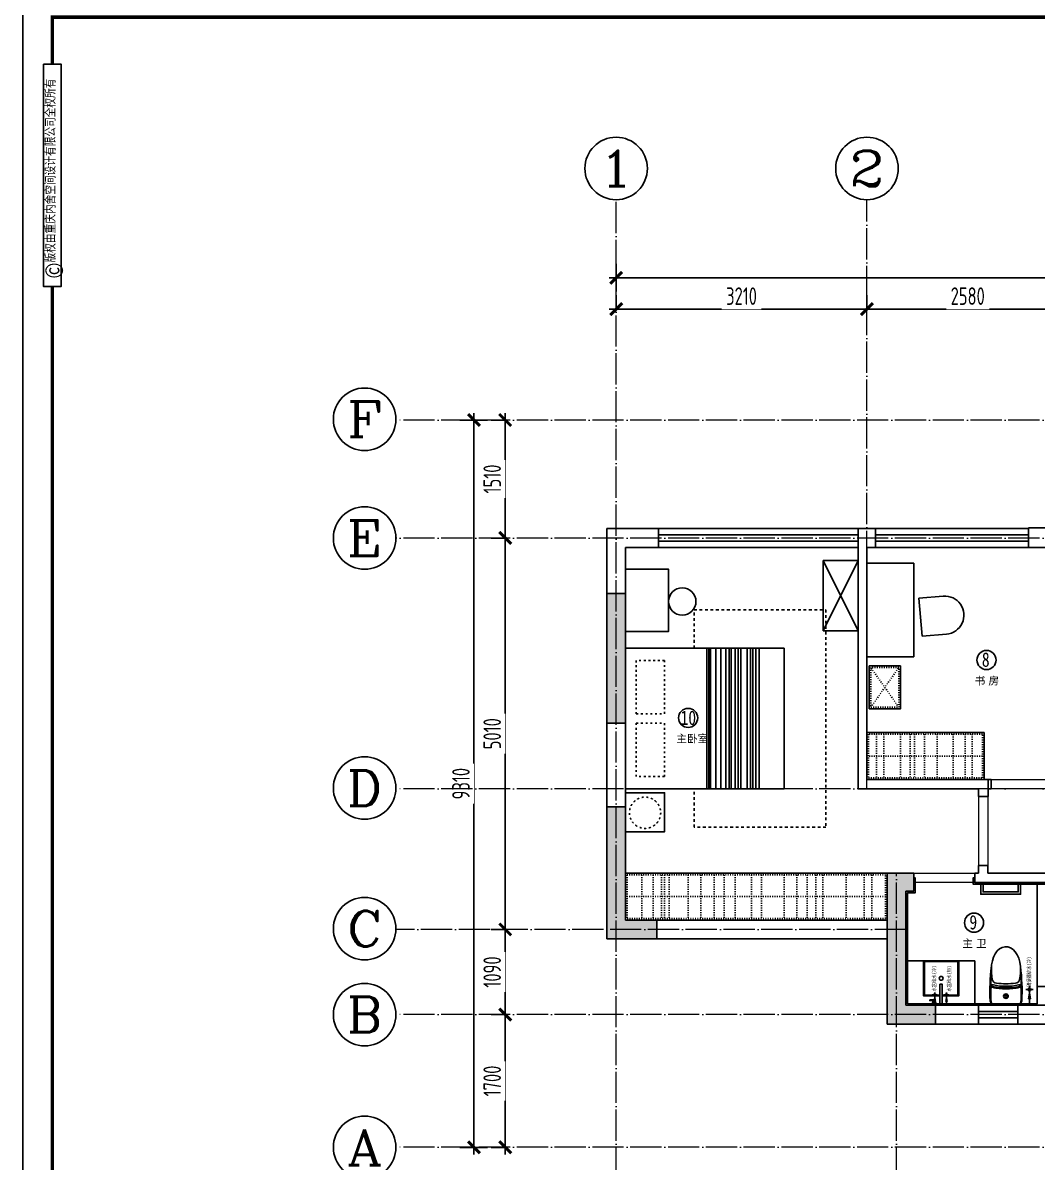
# Model space of a CAD drawing. Header units: inches. Extents: x -50945 to 250244, y -404780 to 18493.
# Drawn here: x 91323 to 104309, y -329909 to -315326 of the extents above; entities that cross this region are included whole.
import ezdxf
from ezdxf.enums import TextEntityAlignment as Align

# ---------------------------------------------------------------- set-up
doc = ezdxf.new("R2010")
doc.units = ezdxf.units.IN
doc.header["$MEASUREMENT"] = 0
for name, pattern in [('ACAD_ISO03W100', [30, 12, -18]), ('DOTE', [2.42, 2, -0.2, 0.02, -0.2]), ('iGo户型优化10', [30, 12, -18]), ('iGo户型优化15', [2, 1, -1]), ('iGo户型优化31', [0.35, 0.25, -0.1])]:
    doc.linetypes.add(name, pattern=pattern)
for name, color, linetype in [('15开关布置图-YJ', 2, 'Continuous'), ('AXIS', 1, 'Continuous'), ('AXIS_TEXT', 7, 'Continuous'), ('A例图索引', 7, 'Continuous'), ('A图框', 7, 'Continuous'), ('D-ARCHI', 250, 'Continuous'), ('EVH 立面填充', 8, 'Continuous'), ('IBS-003-建筑窗框', 3, 'Continuous'), ('IBS-182-原建筑非承重墙', 150, 'Continuous'), ('IBS-200-原建筑承重墙柱', 200, 'Continuous'), ('IBS-63-原建筑窗', 63, 'Continuous'), ('IDS-030-造型完成面(看线)', 30, 'Continuous'), ('IDS-040-固定高家具', 40, 'Continuous'), ('IFF-31-卫浴洁具', 31, 'Continuous'), ('IFF-51-活动家具', 51, 'Continuous'), ('iGo户型优化', 7, 'Continuous'), ('外标注', 50, 'Continuous'), ('房间编号', 50, 'Continuous')]:
    doc.layers.add(name, color=color, linetype=linetype)
doc.layers.add('门', color=65, linetype='Continuous', lineweight=13)
doc.styles.add('04.YBC-外标注3.0', font='', dxfattribs={"width": 0.8, "height": 3})
doc.styles.add('_TCH_AXIS', font='COMPLEX', dxfattribs={"bigfont": 'GBCBIG'})
doc.styles.add('ARI', font='', dxfattribs={"width": 0.8, "height": 200})
doc.styles.add('COMPLEX', font='COMPLEX')
doc.styles.add('HBA-DIMT', font='ARCHS.SHX', dxfattribs={"width": 0.8})
doc.styles.add('MtXpl_Arial_Unicode_', font='Arial Unicode.ttf')
doc.styles.add('宋体', font='', dxfattribs={"width": 0.8})
doc.styles.get('04.YBC-外标注3.0').set_extended_font_data('SimSun')
doc.styles.get('ARI').set_extended_font_data('SimSun')
doc.styles.get('宋体').set_extended_font_data('SimSun')
doc.dimstyles.new('HBA_40', dxfattribs={"dimscale": 50, "dimtxt": 2.5, "dimasz": 0.1, "dimexe": 2, "dimexo": 2.5, "dimgap": 0.6, "dimtad": 1, "dimdec": 0, "dimrnd": 5, "dimzin": 0, "dimtxsty": 'HBA-DIMT', "dimblk": 'HBA_DIMENSION_TICK', "dimblk1": 'HBA_DIMENSION_TICK', "dimblk2": 'HBA_DIMENSION_TICK', "dimcen": 0.125, "dimclrd": 44, "dimclre": 44, "dimclrt": 2, "dimadec": 0, "dimazin": 0, "dimtfac": 1, "dimtdec": 0, "dimtix": 1, "dimtmove": 1, "dimatfit": 3, "dimldrblk": 'HBA_Leader_Dot', "dimfxl": 0, "dimtvp": 1, "dimtfill": 1, "dimtolj": 1, "dimtzin": 0, "dimarcsym": 0})

# ---------------------------------------------------------------- blocks, each defined once
blk = doc.blocks.new('HBA_DIMENSION_TICK')
at = {"color": 0, "linetype": 'ByBlock'}
for p, q in [((-10, 0), (0, 0)), ((0, 0), (10, 0))]:
    blk.add_line(p, q, dxfattribs=at)
at = {"color": 50, "linetype": 'ByBlock'}
blk.add_solid([(-10, -7), (-7, -10), (7, 10), (10, 7)], dxfattribs=at)
blk = doc.blocks.new('*D804')
at = {"layer": 'Defpoints', "color": 0, "transparency": 16777216}
for p in [(102129, -318990), (98919, -319215), (102129, -319215)]:
    blk.add_point(p, dxfattribs=at)
at = {"layer": '外标注', "color": 44, "lineweight": -2, "transparency": 16777216}
for p, q in [((98919, -318990), (98919, -318810)), ((102129, -318990), (102129, -318810)), ((98928, -318990), (102120, -318990))]:
    blk.add_line(p, q, dxfattribs=at)
at = {"layer": '外标注', "color": 44, "lineweight": -2, "transparency": 16777216, "xscale": 9, "yscale": 9, "zscale": 9, "rotation": 180}
blk.add_blockref('HBA_DIMENSION_TICK', (98919, -318990), dxfattribs=at)
at = {"layer": '外标注', "color": 44, "lineweight": -2, "transparency": 16777216, "xscale": 9, "yscale": 9, "zscale": 9}
blk.add_blockref('HBA_DIMENSION_TICK', (102129, -318990), dxfattribs=at)
at = {"layer": '外标注', "color": 2, "transparency": 16777216, "insert": (100524, -318824), "char_height": 225, "attachment_point": 5, "style": 'HBA-DIMT', "bg_fill": 3, "box_fill_scale": 1.25, "bg_fill_color": 256, "bg_fill_true_color": 13158600, "bg_fill_transparency": 0}
blk.add_mtext('\\A1;3210', dxfattribs=at)
blk = doc.blocks.new('HBA_Leader_Dot')
at = {"color": 0, "linetype": 'ByBlock'}
blk.add_line((-5, 0), (-10, 0), dxfattribs=at)
at = {"color": 0, "linetype": 'ByBlock', "const_width": 5}
blk.add_lwpolyline([(-2.5, 0, 1), (2.5, 0, 1)], format="xyb", close=True, dxfattribs=at)
blk = doc.blocks.new('*D805')
at = {"layer": 'Defpoints', "color": 0, "transparency": 16777216}
for p in [(104709, -318990), (102129, -319215), (104709, -319215)]:
    blk.add_point(p, dxfattribs=at)
at = {"layer": '外标注', "color": 44, "lineweight": -2, "transparency": 16777216}
for p, q in [((102129, -318990), (102129, -318810)), ((104709, -318990), (104709, -318810)), ((102138, -318990), (104700, -318990))]:
    blk.add_line(p, q, dxfattribs=at)
at = {"layer": '外标注', "color": 44, "lineweight": -2, "transparency": 16777216, "xscale": 9, "yscale": 9, "zscale": 9, "rotation": 180}
blk.add_blockref('HBA_DIMENSION_TICK', (102129, -318990), dxfattribs=at)
at = {"layer": '外标注', "color": 44, "lineweight": -2, "transparency": 16777216, "xscale": 9, "yscale": 9, "zscale": 9}
blk.add_blockref('HBA_DIMENSION_TICK', (104709, -318990), dxfattribs=at)
at = {"layer": '外标注', "color": 2, "transparency": 16777216, "insert": (103419, -318824), "char_height": 225, "attachment_point": 5, "style": 'HBA-DIMT', "bg_fill": 3, "box_fill_scale": 1.25, "bg_fill_color": 256, "bg_fill_true_color": 13158600, "bg_fill_transparency": 0}
blk.add_mtext('\\A1;2580', dxfattribs=at)
blk = doc.blocks.new('*D808')
at = {"layer": 'Defpoints', "color": 0, "transparency": 16777216}
for p in [(113619, -318590), (98919, -318990), (113619, -318990)]:
    blk.add_point(p, dxfattribs=at)
at = {"layer": '外标注', "color": 44, "lineweight": -2, "transparency": 16777216}
for p, q in [((98919, -318765), (98919, -318410)), ((113619, -318765), (113619, -318410)), ((98928, -318590), (113610, -318590))]:
    blk.add_line(p, q, dxfattribs=at)
at = {"layer": '外标注', "color": 44, "lineweight": -2, "transparency": 16777216, "xscale": 9, "yscale": 9, "zscale": 9, "rotation": 180}
blk.add_blockref('HBA_DIMENSION_TICK', (98919, -318590), dxfattribs=at)
at = {"layer": '外标注', "color": 44, "lineweight": -2, "transparency": 16777216, "xscale": 9, "yscale": 9, "zscale": 9}
blk.add_blockref('HBA_DIMENSION_TICK', (113619, -318590), dxfattribs=at)
at = {"layer": '外标注', "color": 2, "transparency": 16777216, "insert": (106269, -318424), "char_height": 225, "attachment_point": 5, "style": 'HBA-DIMT', "bg_fill": 3, "box_fill_scale": 1.25, "bg_fill_color": 256, "bg_fill_true_color": 13158600, "bg_fill_transparency": 0}
blk.add_mtext('\\A1;14700', dxfattribs=at)
blk = doc.blocks.new('*D809')
at = {"layer": 'Defpoints', "color": 0, "transparency": 16777216}
for p in [(97499, -328020), (97700, -328020), (97700, -329719)]:
    blk.add_point(p, dxfattribs=at)
at = {"layer": '外标注', "color": 44, "lineweight": -2, "transparency": 16777216}
for p, q in [((97499, -328020), (97319, -328020)), ((97499, -329710), (97499, -328029)), ((97499, -329719), (97319, -329719))]:
    blk.add_line(p, q, dxfattribs=at)
at = {"layer": '外标注', "color": 44, "lineweight": -2, "transparency": 16777216, "xscale": 9, "yscale": 9, "zscale": 9}
for p, rotation in [((97499, -328020), 90), ((97499, -329719), 270)]:
    blk.add_blockref('HBA_DIMENSION_TICK', p, dxfattribs=dict(at, rotation=rotation))
at = {"layer": '外标注', "color": 2, "transparency": 16777216, "insert": (97332, -328870), "char_height": 225, "attachment_point": 5, "rotation": 90, "style": 'HBA-DIMT', "bg_fill": 3, "box_fill_scale": 1.25, "bg_fill_color": 256, "bg_fill_true_color": 13158600, "bg_fill_transparency": 0}
blk.add_mtext('\\A1;1700', dxfattribs=at)
blk = doc.blocks.new('*D810')
at = {"layer": 'Defpoints', "color": 0, "transparency": 16777216}
for p in [(97499, -326930), (97700, -326930), (97700, -328020)]:
    blk.add_point(p, dxfattribs=at)
at = {"layer": '外标注', "color": 44, "lineweight": -2, "transparency": 16777216}
for p, q in [((97499, -326930), (97319, -326930)), ((97499, -328011), (97499, -326939)), ((97499, -328020), (97319, -328020))]:
    blk.add_line(p, q, dxfattribs=at)
at = {"layer": '外标注', "color": 44, "lineweight": -2, "transparency": 16777216, "xscale": 9, "yscale": 9, "zscale": 9}
for p, rotation in [((97499, -326930), 90), ((97499, -328020), 270)]:
    blk.add_blockref('HBA_DIMENSION_TICK', p, dxfattribs=dict(at, rotation=rotation))
at = {"layer": '外标注', "color": 2, "transparency": 16777216, "insert": (97332, -327475), "char_height": 225, "attachment_point": 5, "rotation": 90, "style": 'HBA-DIMT', "bg_fill": 3, "box_fill_scale": 1.25, "bg_fill_color": 256, "bg_fill_true_color": 13158600, "bg_fill_transparency": 0}
blk.add_mtext('\\A1;1090', dxfattribs=at)
blk = doc.blocks.new('*D811')
at = {"layer": 'Defpoints', "color": 0, "transparency": 16777216}
for p in [(97499, -321920), (97700, -321920), (97700, -326930)]:
    blk.add_point(p, dxfattribs=at)
at = {"layer": '外标注', "color": 44, "lineweight": -2, "transparency": 16777216}
for p, q in [((97499, -321920), (97319, -321920)), ((97499, -326921), (97499, -321929)), ((97499, -326930), (97319, -326930))]:
    blk.add_line(p, q, dxfattribs=at)
at = {"layer": '外标注', "color": 44, "lineweight": -2, "transparency": 16777216, "xscale": 9, "yscale": 9, "zscale": 9}
for p, rotation in [((97499, -321920), 90), ((97499, -326930), 270)]:
    blk.add_blockref('HBA_DIMENSION_TICK', p, dxfattribs=dict(at, rotation=rotation))
at = {"layer": '外标注', "color": 2, "transparency": 16777216, "insert": (97332, -324425), "char_height": 225, "attachment_point": 5, "rotation": 90, "style": 'HBA-DIMT', "bg_fill": 3, "box_fill_scale": 1.25, "bg_fill_color": 256, "bg_fill_true_color": 13158600, "bg_fill_transparency": 0}
blk.add_mtext('\\A1;5010', dxfattribs=at)
blk = doc.blocks.new('*D812')
at = {"layer": 'Defpoints', "color": 0, "transparency": 16777216}
for p in [(97499, -320410), (97700, -320410), (97700, -321920)]:
    blk.add_point(p, dxfattribs=at)
at = {"layer": '外标注', "color": 44, "lineweight": -2, "transparency": 16777216}
for p, q in [((97499, -320410), (97319, -320410)), ((97499, -321911), (97499, -320419)), ((97499, -321920), (97319, -321920))]:
    blk.add_line(p, q, dxfattribs=at)
at = {"layer": '外标注', "color": 44, "lineweight": -2, "transparency": 16777216, "xscale": 9, "yscale": 9, "zscale": 9}
for p, rotation in [((97499, -320410), 90), ((97499, -321920), 270)]:
    blk.add_blockref('HBA_DIMENSION_TICK', p, dxfattribs=dict(at, rotation=rotation))
at = {"layer": '外标注', "color": 2, "transparency": 16777216, "insert": (97332, -321165), "char_height": 225, "attachment_point": 5, "rotation": 90, "style": 'HBA-DIMT', "bg_fill": 3, "box_fill_scale": 1.25, "bg_fill_color": 256, "bg_fill_true_color": 13158600, "bg_fill_transparency": 0}
blk.add_mtext('\\A1;1510', dxfattribs=at)
blk = doc.blocks.new('*D813')
at = {"layer": 'Defpoints', "color": 0, "transparency": 16777216}
for p in [(97099, -320410), (97499, -320410), (97499, -329719)]:
    blk.add_point(p, dxfattribs=at)
at = {"layer": '外标注', "color": 44, "lineweight": -2, "transparency": 16777216}
for p, q in [((97274, -320410), (96919, -320410)), ((97099, -329710), (97099, -320419)), ((97274, -329719), (96919, -329719))]:
    blk.add_line(p, q, dxfattribs=at)
at = {"layer": '外标注', "color": 44, "lineweight": -2, "transparency": 16777216, "xscale": 9, "yscale": 9, "zscale": 9}
for p, rotation in [((97099, -320410), 90), ((97099, -329719), 270)]:
    blk.add_blockref('HBA_DIMENSION_TICK', p, dxfattribs=dict(at, rotation=rotation))
at = {"layer": '外标注', "color": 2, "transparency": 16777216, "insert": (96932, -325064), "char_height": 225, "attachment_point": 5, "rotation": 90, "style": 'HBA-DIMT', "bg_fill": 3, "box_fill_scale": 1.25, "bg_fill_color": 256, "bg_fill_true_color": 13158600, "bg_fill_transparency": 0}
blk.add_mtext('\\A1;9310', dxfattribs=at)
blk = doc.blocks.new('_AXISO')
blk.add_circle((0, 0), 0.5)
at = {"layer": 'AXIS_TEXT', "style": 'COMPLEX', "width": 1.041667}
blk.add_attdef('A', text='', height=0.56, dxfattribs=at).set_placement((-0.25, -0.28), (0.25, -0.28), align=Align.FIT)
blk = doc.blocks.new('gegeg')
at = {"layer": 'A图框'}
for points in [[(162587, -39218), (162587, -60008), (133187, -60008), (133187, -39218)], [(133431, -40125), (133643, -40125), (133643, -42755), (133431, -42755)]]:
    blk.add_lwpolyline(points, close=True, dxfattribs=at)
at = {"layer": 'A图框', "const_width": 42}
for points in [[(133537, -40125), (133537, -39568), (162237, -39568), (162237, -57908)], [(133537, -57908), (133537, -42755)]]:
    blk.add_lwpolyline(points, dxfattribs=at)
at = {"layer": 'A图框', "rotation": 90, "style": '04.YBC-外标注3.0'}
for s, insert, char_height, width, attachment_point in [('版权由重庆内舍空间设计有限公司全权所有', (133460, -42471), 105, 2420.6, 1), ('©', (133559, -42567), 210, 191.34, 5)]:
    blk.add_mtext(s, dxfattribs=dict(at, insert=insert, char_height=char_height, width=width, attachment_point=attachment_point))
blk = doc.blocks.new('rtger')
at = {"layer": 'IFF-31-卫浴洁具', "ltscale": 0.02}
for p in [(64161, 9478), (64161, 9151)]:
    blk.add_line(p, (64161, 9315), dxfattribs=at)
for radius in [29.6, 16.1]:
    blk.add_circle((64065, 9315), radius, dxfattribs=at)
for centre, radius, start, end in [((64006, 6944), 2577, 87.4001, 97.1336), ((63964, 5198), 4312, 87.5288, 93.6994), ((63693, 8401), 1100, 81.703, 90.3481), ((63840, 9431), 60, 5.3921, 79.5299), ((63943, 9487), 24.1, 108.0596, 207.7967), ((63959, 9491), 18.8, 84.0685, 197.6407), ((63368, 9339), 592, 357.7467, 14.3815), ((63968, 9493), 18.2, 113.5276, 196.6187), ((63368, 9339), 602, 357.7467, 14.3815), ((64121, 9478), 40, 0, 87.4001), ((62528, 9307), 1378, 0.3409, 5.3921), ((63387, 9339), 552, 357.5425, 14.3815), ((63840, 9199), 60, 280.4701, 354.6079), ((62528, 9323), 1378, 354.6079, 359.6591), ((63387, 9291), 552, 345.6185, 2.4575), ((63368, 9291), 592, 345.6185, 2.2533), ((63368, 9291), 602, 345.6185, 2.2533), ((63693, 10228), 1100, 269.6519, 278.297), ((64006, 11686), 2577, 262.8664, 272.5999), ((63964, 13431), 4312, 266.3006, 272.4712), ((63943, 9143), 24.1, 152.2033, 251.9404), ((63959, 9138), 18.8, 162.3593, 275.9315), ((63968, 9136), 18.2, 163.3813, 246.4724), ((64121, 9151), 40, 272.5999, 0)]:
    blk.add_arc(centre, radius, start, end, dxfattribs=at)
blk.add_ellipse((63720, 9315), major_axis=(289, 0), ratio=0.648116, start_param=1.570796, end_param=4.592942, dxfattribs=at)
blk = doc.blocks.new('抖音iGo户型优化-0715')
at = {"layer": 'IFF-31-卫浴洁具'}
for points in [[(13559, -200880), (13529, -200880), (13529, -200630), (13559, -200630)], [(13659, -200640), (13609, -200640), (13609, -200630), (13659, -200630)], [(13649, -200640), (13619, -200640), (13619, -200670), (13649, -200670)], [(13689, -200681), (13619, -200681), (13619, -200671), (13689, -200671)]]:
    blk.add_lwpolyline(points, close=True, dxfattribs=at)
blk.add_lwpolyline([(13559, -200730), (13769, -200730), (13769, -201180), (13319, -201180), (13319, -200730), (13529, -200730)], dxfattribs=at)
at = {"layer": 'iGo户型优化', "color": 251, "ltscale": 333}
blk.add_lwpolyline([(13559, -200740), (13759, -200740), (13759, -201170), (13329, -201170), (13329, -200740), (13529, -200740)], dxfattribs=at)
at = {"layer": 'iGo户型优化', "color": 7}
blk.add_circle((13544, -200955), 25, dxfattribs=at)
blk = doc.blocks.new('抖音iGo户型优化-0379')
at = {"layer": 'IFF-51-活动家具', "ltscale": 100}
for p, q in [((61873, -161143), (61899, -161455)), ((61412, -161495), (61387, -161183)), ((61899, -161455), (61412, -161495))]:
    blk.add_line(p, q, dxfattribs=at)
blk.add_arc((61630, -161163), 244, 4.7217, 184.7217, dxfattribs=at)
blk = doc.blocks.new('fntjy')
at = {"layer": 'IFF-51-活动家具'}
for p, q in [((34752, -15106), (34752, -13306)), ((34794, -15106), (34794, -13306)), ((34830, -15106), (34830, -13306)), ((34860, -15106), (34860, -13306)), ((34902, -15106), (34902, -13306)), ((34985, -15106), (34985, -13306)), ((35021, -15106), (35021, -13306)), ((35057, -15106), (35057, -13306)), ((35110, -15106), (35110, -13306)), ((35134, -15106), (35134, -13306)), ((35176, -15106), (35176, -13306)), ((35241, -15106), (35241, -13306)), ((35307, -15106), (35307, -13306)), ((35373, -15106), (35373, -13306)), ((35396, -15106), (35396, -13306)), ((35420, -15106), (35420, -13306))]:
    blk.add_line(p, q, dxfattribs=at)
for points in [[(36461, -12756), (36461, -13256), (35961, -13256), (35961, -12756)], [(34431, -15106), (34431, -13306), (36461, -13306), (36461, -15106)]]:
    blk.add_lwpolyline(points, close=True, dxfattribs=at)
at = {"layer": 'iGo户型优化', "color": 251, "linetype": 'iGo户型优化15', "ltscale": 35}
blk.add_lwpolyline([(35583, -15106), (35583, -15598), (33895, -15598), (33895, -12814), (35583, -12814), (35583, -13306)], dxfattribs=at)
at = {"layer": 'iGo户型优化', "color": 251, "linetype": 'iGo户型优化10', "ltscale": 2}
for points in [[(36323, -13463), (36323, -14145), (35963, -14145), (35963, -13463)], [(36323, -14949), (36323, -14266), (35963, -14266), (35963, -14949)]]:
    blk.add_lwpolyline(points, close=True, dxfattribs=at)
blk.add_circle((36211, -13000), 200, dxfattribs=at)
blk = doc.blocks.new('mtss')
for p, q in [((77503, -33808), (77553, -33808)), ((77553, -33808), (77553, -33798)), ((77553, -33798), (77603, -33808)), ((77553, -33808), (77553, -33818)), ((77553, -33818), (77603, -33808))]:
    blk.add_line(p, q)
at = {"color": 250}
for p, q in [((77668, -33808), (77603, -33808)), ((77636, -33776), (77636, -33841))]:
    blk.add_line(p, q, dxfattribs=at)
blk.add_circle((77636, -33808), 12.5)
blk = doc.blocks.new('ss2')
h = blk.add_hatch(color=256)
h.dxf.hatch_style = 1
h.paths.add_polyline_path([(76754, -33295), (76704, -33285), (76704, -33295), (76704, -33305)])
for p, q in [((76654, -33295), (76704, -33295)), ((76704, -33295), (76704, -33285)), ((76704, -33285), (76754, -33295)), ((76704, -33295), (76704, -33305)), ((76704, -33305), (76754, -33295)), ((76654, -33445), (76704, -33445)), ((76704, -33445), (76704, -33435)), ((76704, -33435), (76754, -33445)), ((76704, -33445), (76704, -33455)), ((76704, -33455), (76754, -33445))]:
    blk.add_line(p, q)
at = {"color": 250}
for p, q in [((76819, -33295), (76754, -33295)), ((76787, -33263), (76787, -33328)), ((76819, -33445), (76754, -33445)), ((76787, -33413), (76787, -33478))]:
    blk.add_line(p, q, dxfattribs=at)
for centre in [(76787, -33295), (76787, -33445)]:
    blk.add_circle(centre, 12.5)

msp = doc.modelspace()

# ---------------------------------------------------------------- hatches: boundary and pattern name
at = {"layer": 'EVH 立面填充'}
h = msp.add_hatch(color=256, dxfattribs=at)
h.dxf.hatch_style = 1
h.paths.add_polyline_path([(98798.67, -324290.4), (99038.67, -324290.4), (99038.67, -322630.4), (98798.67, -322630.4)])
h = msp.add_hatch(color=256, dxfattribs=at)
h.dxf.hatch_style = 1
h.paths.add_polyline_path([(99038.67, -326810.4), (99038.67, -325360.4), (98798.67, -325360.4), (98798.67, -327050.4), (99438.67, -327050.4), (99438.67, -326810.4)])
h = msp.add_hatch(color=256, dxfattribs=at)
h.dxf.hatch_style = 1
h.paths.add_polyline_path([(102388.37, -328140.4), (103008.37, -328140.4), (103008.37, -327900.4), (102628.37, -327900.4), (102628.37, -326440.4), (102728.37, -326440.4), (102728.37, -326210.4), (102388.37, -326210.4)])

# ---------------------------------------------------------------- linework, layer by layer
at = {"layer": 'D-ARCHI', "color": 251, "linetype": 'DOTE', "lineweight": 5, "ltscale": 200}
msp.add_line((102508.37, -332538.73), (102508.37, -326210.4), dxfattribs=at)
at = {"layer": 'IBS-003-建筑窗框', "color": 251, "ltscale": 10}
for p, q in [((99458.67, -321799.4), (102018.67, -321799.4)), ((102238.67, -321800.4), (104198.67, -321800.4)), ((99458.67, -322040.4), (102018.67, -322040.4)), ((102238.67, -322040.4), (104198.67, -322040.4)), ((103558.37, -327900.4), (104058.37, -327900.4)), ((103558.37, -328140.4), (104058.37, -328140.4))]:
    msp.add_line(p, q, dxfattribs=at)
at = {"layer": 'IBS-182-原建筑非承重墙'}
for p, q in [((99458.67, -321799.4), (98798.67, -321799.4)), ((98798.67, -322630.4), (98798.67, -321800.4)), ((99458.67, -322040.4), (99458.67, -321799.4)), ((102018.67, -321799.4), (102238.67, -321799.4)), ((102018.67, -325130.4), (102018.67, -321800.4)), ((102238.67, -321799.4), (102238.67, -322040.4)), ((104198.67, -322040.4), (104198.67, -321790.4)), ((104198.67, -321790.4), (104608.67, -321790.4)), ((99038.67, -322630.4), (99038.67, -322040.4)), ((99038.67, -322040.4), (99458.67, -322040.4)), ((102128.67, -325010.4), (102128.67, -322040.4)), ((102128.67, -322040.4), (102238.67, -322040.4)), ((104608.67, -322040.4), (104198.67, -322040.4)), ((98798.67, -325360.4), (98798.67, -324290.4)), ((99038.67, -325360.4), (99038.67, -324290.4)), ((103678.67, -325010.4), (102128.67, -325010.4)), ((103678.67, -325230.4), (103678.67, -325010.4)), ((103558.67, -325130.4), (102018.67, -325130.4)), ((103558.67, -325230.4), (103558.67, -325130.4)), ((103678.67, -325230.4), (103558.67, -325230.4)), ((103558.37, -326210.4), (103508.37, -326210.4)), ((103508.37, -326210.4), (103508.37, -326330.4)), ((103678.37, -326110.4), (103558.37, -326110.4)), ((103558.37, -326110.4), (103558.37, -326210.4)), ((103678.37, -326210.4), (103678.37, -326110.4)), ((107328.37, -326210.4), (103678.37, -326210.4)), ((103508.37, -326330.4), (105208.37, -326330.4)), ((102388.37, -326810.4), (99438.67, -326810.4)), ((102388.37, -327050.4), (99438.67, -327050.4)), ((103008.37, -327900.4), (103558.37, -327900.4)), ((103558.37, -327900.4), (103558.37, -328140.4)), ((105438.37, -327900.4), (104058.37, -327900.4)), ((104058.37, -327900.4), (104058.37, -328140.4)), ((103558.37, -328140.4), (103008.37, -328140.4)), ((106518.37, -328140.4), (104058.37, -328140.4))]:
    msp.add_line(p, q, dxfattribs=at)
msp.add_lwpolyline([(103678.67, -325010.4), (103718.67, -325010.4), (103718.67, -325130.4), (103678.67, -325130.4)], close=True, dxfattribs=at)
at = {"layer": 'IBS-200-原建筑承重墙柱', "ltscale": 0.02}
for p, q in [((98798.67, -322630.4), (99038.67, -322630.4)), ((98798.67, -324290.4), (98798.67, -322630.4)), ((99038.67, -322630.4), (99038.67, -324290.4)), ((98798.67, -324290.4), (99038.67, -324290.4)), ((99038.67, -325360.4), (98798.67, -325360.4)), ((98798.67, -325360.4), (98798.67, -327050.4)), ((99038.67, -325360.4), (99038.67, -326810.4)), ((102728.37, -326210.4), (102388.37, -326210.4)), ((102388.37, -326210.4), (102388.37, -328140.4)), ((102728.37, -326210.4), (102728.37, -326440.4)), ((102728.37, -326440.4), (102628.37, -326440.4)), ((102628.37, -326440.4), (102628.37, -327900.4)), ((99438.67, -326810.4), (99038.67, -326810.4)), ((99438.67, -327050.4), (99438.67, -326810.4)), ((99438.67, -327050.4), (98798.67, -327050.4)), ((103008.37, -327900.4), (102628.37, -327900.4)), ((103008.37, -327900.4), (103008.37, -328140.4)), ((103008.37, -328140.4), (102388.37, -328140.4))]:
    msp.add_line(p, q, dxfattribs=at)
at = {"layer": 'IBS-63-原建筑窗'}
for p, q in [((99458.67, -321879.4), (102018.67, -321879.4)), ((99458.67, -321960.4), (102018.67, -321960.4)), ((102238.67, -321880.4), (104198.67, -321880.4)), ((102238.67, -321960.4), (104198.67, -321960.4)), ((103558.37, -327980.4), (104058.37, -327980.4)), ((103558.37, -328060.4), (104058.37, -328060.4))]:
    msp.add_line(p, q, dxfattribs=at)
at = {"layer": 'IDS-030-造型完成面(看线)'}
msp.add_lwpolyline([(103508.37, -326270.4), (103488.37, -326270.4), (103488.37, -326350.4), (105188.37, -326350.4), (105188.37, -327660.4), (104308.37, -327660.4), (104308.37, -327880.4), (102648.37, -327880.4), (102648.37, -326460.4), (102748.37, -326460.4), (102748.37, -326270.4), (102728.37, -326270.4)], dxfattribs=at)
at = {"layer": 'IDS-040-固定高家具', "linetype": 'ACAD_ISO03W100'}
for p, q in [((102177.8, -324086.92), (102537.8, -323576.92)), ((102537.8, -324086.92), (102177.8, -323576.92)), ((102252.09, -324430.4), (102252.09, -324990.4)), ((102347.13, -324430.4), (102347.13, -324990.4)), ((102557.37, -324430.4), (102557.37, -324990.4)), ((102681.21, -324430.4), (102681.21, -324990.4)), ((102738.81, -324430.4), (102738.81, -324990.4)), ((102865.52, -324430.4), (102865.52, -324990.4)), ((103026.8, -324430.4), (103026.8, -324990.4)), ((103231.28, -324430.4), (103231.28, -324990.4)), ((103386.8, -324430.4), (103386.8, -324990.4)), ((103476.08, -324430.4), (103476.08, -324990.4)), ((103608.67, -324710.4), (102148.67, -324710.4)), ((99245.76, -326230.4), (99245.76, -326790.4)), ((99394.5, -326230.4), (99394.5, -326790.4)), ((99498.61, -326230.4), (99498.61, -326790.4)), ((99535.79, -326230.4), (99535.79, -326790.4)), ((99595.29, -326230.4), (99595.29, -326790.4)), ((99840.7, -326230.4), (99840.7, -326790.4)), ((100004.3, -326230.4), (100004.3, -326790.4)), ((100175.35, -326230.4), (100175.35, -326790.4)), ((100301.77, -326230.4), (100301.77, -326790.4)), ((100443.07, -326230.4), (100443.07, -326790.4)), ((100651.29, -326230.4), (100651.29, -326790.4)), ((100777.71, -326230.4), (100777.71, -326790.4)), ((101067.74, -326230.4), (101067.74, -326790.4)), ((101231.35, -326230.4), (101231.35, -326790.4)), ((101365.21, -326230.4), (101365.21, -326790.4)), ((101476.76, -326230.4), (101476.76, -326790.4)), ((101566, -326230.4), (101566, -326790.4)), ((101863.47, -326230.4), (101863.47, -326790.4)), ((102094, -326230.4), (102094, -326790.4)), ((102190.68, -326230.4), (102190.68, -326790.4)), ((102368.37, -326510.4), (99058.67, -326510.4))]:
    msp.add_line(p, q, dxfattribs=at)
at = {"layer": 'IDS-040-固定高家具'}
for p, q in [((103628.67, -324410.4), (102128.67, -324410.4)), ((103628.67, -325010.4), (103628.67, -324410.4)), ((102388.37, -326210.4), (99038.67, -326210.4))]:
    msp.add_line(p, q, dxfattribs=at)
msp.add_lwpolyline([(102157.8, -324106.92), (102157.8, -323556.92), (102557.8, -323556.92), (102557.8, -324106.92)], close=True, dxfattribs=at)
at = {"layer": 'IDS-040-固定高家具', "linetype": 'ACAD_ISO03W100'}
for points in [[(102177.8, -324086.92), (102537.8, -324086.92), (102537.8, -323576.92), (102177.8, -323576.92)], [(102148.67, -324990.4), (103608.67, -324990.4), (103608.67, -324430.4), (102148.67, -324430.4)], [(99058.67, -326790.4), (102368.37, -326790.4), (102368.37, -326230.4), (99058.67, -326230.4)]]:
    msp.add_lwpolyline(points, close=True, dxfattribs=at)
at = {"layer": 'IFF-31-卫浴洁具', "ltscale": 0.02}
for p, q in [((104308.37, -327660.4), (104308.37, -326350.4)), ((103508.37, -327330.4), (102648.37, -327330.4)), ((103508.37, -327880.4), (103508.37, -327330.4))]:
    msp.add_line(p, q, dxfattribs=at)
for points in [[(103585.13, -326350.4), (103585.13, -326480.4), (104095.13, -326480.4), (104095.13, -326350.4)], [(103615.13, -326350.4), (103615.13, -326450.4), (104065.13, -326450.4), (104065.13, -326350.4)]]:
    msp.add_lwpolyline(points, dxfattribs=at)
at = {"layer": 'IFF-51-活动家具'}
for p, q in [((101568.67, -323105.95), (102018.67, -322205.95)), ((101568.67, -322205.95), (102018.67, -323105.95)), ((102728.67, -322240.4), (102128.67, -322240.4)), ((102728.67, -323440.4), (102728.67, -322240.4)), ((102128.67, -323440.4), (102728.67, -323440.4))]:
    msp.add_line(p, q, dxfattribs=at)
for points in [[(101568.67, -322205.95), (102018.67, -322205.95), (102018.67, -323105.95), (101568.67, -323105.95)], [(99038.67, -323117.32), (99588.67, -323117.32), (99588.67, -322317.32), (99038.67, -322317.32)]]:
    msp.add_lwpolyline(points, close=True, dxfattribs=at)
msp.add_circle((99765.15, -322732.52), 175, dxfattribs=at)
at = {"layer": '房间编号'}
for centre in [(103659.51, -323481.88), (99839.9, -324222.67), (103499.96, -326843.84)]:
    msp.add_circle(centre, 122.5, dxfattribs=at)
at = {"layer": '门', "color": 8, "lineweight": 5}
for points in [[(103718.67, -325010.4), (104558.67, -325010.4), (104558.67, -325130.4), (103718.67, -325130.4)], [(103558.37, -326110.4), (103678.67, -326110.4), (103678.67, -325230.4), (103558.37, -325230.4)], [(103508.37, -326330.4), (102728.37, -326330.4), (102728.37, -326210.4), (103508.37, -326210.4)]]:
    msp.add_lwpolyline(points, close=True, dxfattribs=at)

# ---------------------------------------------------------------- block references
at = {"rotation": 180}
msp.add_blockref('fntjy', (135499.77, -338436.31), dxfattribs=at)
at = {"color": 7, "linetype": 'iGo户型优化31', "rotation": 180}
msp.add_blockref('抖音iGo户型优化-0715', (116622.82, -528510.67), dxfattribs=at)
at = {"layer": 'AXIS'}
ref = msp.add_blockref('_AXISO', (98918.67, -317190.16), dxfattribs=dict(at, xscale=800, yscale=800, zscale=800))
ref.add_attrib('A', '1', dxfattribs={"layer": 'AXIS_TEXT', "height": 452.55, "style": '_TCH_AXIS', "width": 2.333333}).set_placement((98692.4, -317416.43), (99144.95, -317416.43), align=Align.FIT)
ref = msp.add_blockref('_AXISO', (102128.67, -317190.16), dxfattribs=dict(at, xscale=800, yscale=800, zscale=800))
ref.add_attrib('A', '2', dxfattribs={"layer": 'AXIS_TEXT', "height": 452.55, "style": '_TCH_AXIS', "width": 1.5}).set_placement((101902.4, -317416.43), (102354.95, -317416.43), align=Align.FIT)
ref = msp.add_blockref('_AXISO', (95698.8, -320400.16), dxfattribs=dict(at, xscale=800, yscale=800, zscale=800))
ref.add_attrib('A', 'F', dxfattribs={"layer": 'AXIS_TEXT', "height": 452.55, "style": '_TCH_AXIS', "width": 1.3125}).set_placement((95472.52, -320626.43), (95925.07, -320626.43), align=Align.FIT)
ref = msp.add_blockref('_AXISO', (95698.67, -321920.4), dxfattribs=dict(at, xscale=800, yscale=800, zscale=800))
ref.add_attrib('A', 'E', dxfattribs={"layer": 'AXIS_TEXT', "height": 452.55, "style": '_TCH_AXIS', "width": 1.3125}).set_placement((95472.4, -322146.67), (95924.95, -322146.67), align=Align.FIT)
ref = msp.add_blockref('_AXISO', (95698.67, -325120.17), dxfattribs=dict(at, xscale=800, yscale=800, zscale=800))
ref.add_attrib('A', 'D', dxfattribs={"layer": 'AXIS_TEXT', "height": 452.55, "style": '_TCH_AXIS', "width": 1.235294}).set_placement((95472.4, -325346.44), (95924.95, -325346.44), align=Align.FIT)
ref = msp.add_blockref('_AXISO', (95698.67, -326920.17), dxfattribs=dict(at, xscale=800, yscale=800, zscale=800))
ref.add_attrib('A', 'C', dxfattribs={"layer": 'AXIS_TEXT', "height": 452.55, "style": '_TCH_AXIS', "width": 1.4}).set_placement((95472.4, -327146.44), (95924.95, -327146.44), align=Align.FIT)
ref = msp.add_blockref('_AXISO', (95698.67, -328020.4), dxfattribs=dict(at, xscale=800, yscale=800, zscale=800))
ref.add_attrib('A', 'B', dxfattribs={"layer": 'AXIS_TEXT', "height": 452.55, "style": '_TCH_AXIS', "width": 1.235294}).set_placement((95472.4, -328246.67), (95924.95, -328246.67), align=Align.FIT)
ref = msp.add_blockref('_AXISO', (95698.87, -329718.73), dxfattribs=dict(at, xscale=800, yscale=800, zscale=800))
ref.add_attrib('A', 'A', dxfattribs={"layer": 'AXIS_TEXT', "height": 452.55, "style": '_TCH_AXIS', "width": 1.166667}).set_placement((95472.6, -329945.01), (95925.15, -329945.01), align=Align.FIT)
at = {"layer": 'A例图索引', "transparency": 33554687, "rotation": 270}
for name, p, xscale, yscale, zscale in [('mtss', (152539.4, -438683.41), -1.42955008734134, 1.42955008734134, 1.42955008734134), ('ss2', (136472.82, -404626.31), -1.000933535288307, 1.000933535288307, 1.000933535288307)]:
    msp.add_blockref(name, p, dxfattribs=dict(at, xscale=xscale, yscale=yscale, zscale=zscale))
at = {"layer": 'IFF-31-卫浴洁具', "ltscale": 0.02, "xscale": -1, "rotation": 89.99999999999928}
msp.add_blockref('rtger', (113223.21, -263719.26), dxfattribs=at)
at = {"layer": 'IFF-51-活动家具', "rotation": 270}
msp.add_blockref('抖音iGo户型优化-0379', (264289.47, -261277.56), dxfattribs=at)

# ---------------------------------------------------------------- texts
at = {"layer": 'A例图索引', "transparency": 33554687, "char_height": 48.0448, "width": 434.9508, "attachment_point": 1, "rotation": 90, "style": '宋体'}
for s, insert in [('{\\fArial Unicode MS|b0|i0|c134|p0;蹲便器给水}({\\fArial Unicode MS|b0|i0|c134|p0;冷})', (104178.69, -327663.2)), ('{\\fArial Unicode MS|b0|i0|c134|p0;水盆给水}({\\fArial Unicode MS|b0|i0|c134|p0;冷})', (102964.32, -327723.24)), ('{\\fArial Unicode MS|b0|i0|c134|p0;水盆给水}({\\fArial Unicode MS|b0|i0|c134|p0;热})', (103156.97, -327723.64))]:
    msp.add_mtext(s, dxfattribs=dict(at, insert=insert))
at = {"layer": '房间编号', "color": 8, "style": 'MtXpl_Arial_Unicode_'}
for s, p in [('书 房', (103508.9, -323797.64)), ('主卧室', (99689.3, -324538.43)), ('主 卫', (103349.35, -327159.6))]:
    msp.add_text(s, height=100, dxfattribs=at).set_placement(p)
at = {"layer": '房间编号', "char_height": 183.75, "width": 2606.4647, "attachment_point": 3, "style": 'ARI'}
for s, insert in [('8', (103699.8, -323384.08)), ('10', (99942.23, -324128.98)), ('9', (103540.44, -326746.05))]:
    msp.add_mtext(s, dxfattribs=dict(at, insert=insert))

# ---------------------------------------------------------------- dimensions: what is measured, and where the dimension line sits
at = {"layer": '外标注'}
dim = msp.add_linear_dim(base=(102128.67, -318990.16), p1=(98918.67, -319214.74), p2=(102128.67, -319214.74), dimstyle='HBA_40', override={"dimscale": 90, "dimfxl": 200, "dimfxlon": 1}, dxfattribs=at)
dim.commit()
dim.dimension.update_dxf_attribs({"geometry": '*D804', "text_midpoint": (100523.67, -318823.66)})
dim = msp.add_linear_dim(base=(97498.67, -328020.4), p1=(97699.83, -329718.73), p2=(97699.83, -328020.4), angle=270, dimstyle='HBA_40', override={"dimscale": 90, "dimfxl": 200, "dimfxlon": 1}, dxfattribs=at)
dim.commit()
dim.dimension.update_dxf_attribs({"geometry": '*D809', "text_midpoint": (97332.17, -328869.57)})

# ---------------------------------------------------------------- next in the draw order: dimensions: what is measured, and where the dimension line sits
dim = msp.add_linear_dim(base=(104708.67, -318990.16), p1=(102128.67, -319214.74), p2=(104708.67, -319214.74), dimstyle='HBA_40', override={"dimscale": 90, "dimfxl": 200, "dimfxlon": 1}, dxfattribs=at)
dim.commit()
dim.dimension.update_dxf_attribs({"geometry": '*D805', "text_midpoint": (103418.67, -318823.66)})
dim = msp.add_linear_dim(base=(97498.67, -326930.4), p1=(97699.83, -328020.4), p2=(97699.83, -326930.4), angle=270, dimstyle='HBA_40', override={"dimscale": 90, "dimfxl": 200, "dimfxlon": 1}, dxfattribs=at)
dim.commit()
dim.dimension.update_dxf_attribs({"geometry": '*D810', "text_midpoint": (97332.17, -327475.4)})

# ---------------------------------------------------------------- next in the draw order: dimensions: what is measured, and where the dimension line sits
dim = msp.add_linear_dim(base=(113618.67, -318590.16), p1=(98918.67, -318990.16), p2=(113618.67, -318990.16), dimstyle='HBA_40', override={"dimscale": 90, "dimfxl": 200, "dimfxlon": 1}, dxfattribs=at)
dim.commit()
dim.dimension.update_dxf_attribs({"geometry": '*D808', "text_midpoint": (106268.67, -318423.66)})
dim = msp.add_linear_dim(base=(97498.67, -321920.4), p1=(97699.83, -326930.4), p2=(97699.83, -321920.4), angle=270, dimstyle='HBA_40', override={"dimscale": 90, "dimfxl": 200, "dimfxlon": 1}, dxfattribs=at)
dim.commit()
dim.dimension.update_dxf_attribs({"geometry": '*D811', "text_midpoint": (97332.17, -324425.4)})

# ---------------------------------------------------------------- next in the draw order: linework, layer by layer
at = {"layer": 'D-ARCHI', "color": 251, "linetype": 'DOTE', "lineweight": 5, "ltscale": 200}
for p, q in [((98918.67, -332538.73), (98918.67, -317590.16)), ((102128.67, -325130.4), (102128.67, -317590.16))]:
    msp.add_line(p, q, dxfattribs=at)

# ---------------------------------------------------------------- next in the draw order: dimensions: what is measured, and where the dimension line sits
at = {"layer": '外标注'}
dim = msp.add_linear_dim(base=(97498.67, -320410.16), p1=(97699.83, -321920.4), p2=(97699.83, -320410.16), angle=270, dimstyle='HBA_40', override={"dimscale": 90, "dimfxl": 200, "dimfxlon": 1}, dxfattribs=at)
dim.commit()
dim.dimension.update_dxf_attribs({"geometry": '*D812', "text_midpoint": (97332.17, -321165.28)})

# ---------------------------------------------------------------- next in the draw order: dimensions: what is measured, and where the dimension line sits
dim = msp.add_linear_dim(base=(97098.67, -320410.16), p1=(97498.67, -329718.73), p2=(97498.67, -320410.16), angle=90, dimstyle='HBA_40', override={"dimscale": 90, "dimfxl": 200, "dimfxlon": 1}, dxfattribs=at)
dim.commit()
dim.dimension.update_dxf_attribs({"geometry": '*D813', "text_midpoint": (96932.17, -325064.44)})

# ---------------------------------------------------------------- next in the draw order: linework, layer by layer
at = {"layer": 'D-ARCHI', "color": 251, "linetype": 'DOTE', "lineweight": 5, "ltscale": 200}
for p, q in [((116438.67, -320410.16), (96111.41, -320410.16)), ((116438.67, -321920.4), (96098.67, -321920.4)), ((116438.67, -325130.4), (96111.41, -325130.4)), ((102628.37, -326930.4), (96111.41, -326930.4)), ((116438.67, -328020.4), (96111.41, -328020.4)), ((116438.67, -329718.73), (96111.41, -329718.73))]:
    msp.add_line(p, q, dxfattribs=at)

# ---------------------------------------------------------------- next in the draw order: block references
at = {"layer": '15开关布置图-YJ', "color": 2, "xscale": 1.081091401797356, "yscale": 1.081091401797356, "zscale": 1.081091401797356}
msp.add_blockref('gegeg', (-52664.31, -272478.19), dxfattribs=at)

doc.saveas('drawing.dxf')
